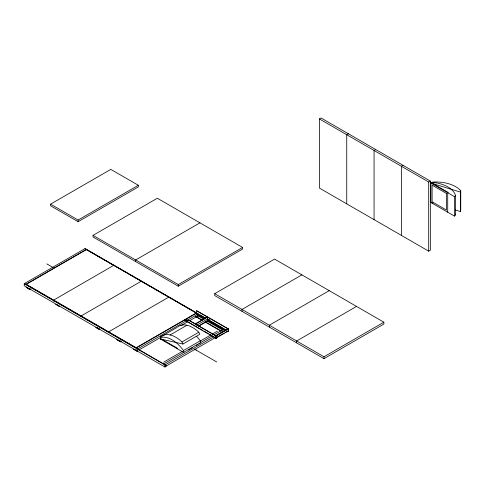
<?xml version="1.0" encoding="UTF-8"?>
<svg xmlns="http://www.w3.org/2000/svg" width="485" height="485" viewBox="0 0 485 485"><rect width="100%" height="100%" fill="white"/><g stroke="black" fill="none" stroke-linecap="round" stroke-linejoin="round"><path stroke-width="0.73" d="M177.843 326.854A27.645 15.963 60 0 1 198.82 332.231L199.759 334.304L182.918 344.029L160.329 338.96L160.838 337.475A27.645 15.963 60 0 1 183.433 350.522L183.948 352.595L160.329 338.96L160.365 337.105L177.213 327.381M455.33 209.981L460.368 211.527L460.368 192.078L460.75 190.769A27.645 15.963 0 0 0 432.535 182.105L430.874 183.021L430.874 202.469L454.493 216.11L455.524 214.922L455.524 195.473A27.645 15.963 0 0 0 432.929 182.427L430.874 183.021L454.493 196.661L454.493 216.11M460.368 211.527L460.75 210.217L460.75 190.769M454.493 196.661L455.524 195.473M50.585 204.149L110.798 169.386L138.322 185.276L138.322 186.937L78.115 221.7L50.585 205.81L50.585 204.149L78.115 220.038L138.322 185.276M93.047 235.352L157.334 198.238L242.579 247.447L242.579 249.084L178.286 286.205L93.047 236.989L93.047 235.352L178.286 284.568L242.579 247.447M166.749 365.678L164.955 367.012L24.25 285.78L24.25 283.701L85.099 248.569L196.352 312.801M26.044 284.446L86.385 249.611M319.421 118.934L321.064 117.988L430.34 181.075L430.34 250.218L428.698 251.163L319.421 188.077L319.421 118.934L428.698 182.027L430.34 181.075M29.773 289.484L26.178 287.187L29.773 289.484L30.967 288.793M348.382 133.763L346.739 134.709L346.739 203.845M199.959 222.839L135.667 259.96L135.667 261.597M81.159 315.935L141.371 281.179M375.705 149.532L374.062 150.483L374.062 219.62M108.682 331.831L168.895 297.069M403.023 165.306L401.38 166.252L401.38 235.395M120.492 341.858L116.897 339.561L120.492 341.858L121.686 341.167M214.709 293.667L274.583 259.099L383.859 322.192L383.859 324.089L323.986 358.657L214.709 295.565L214.709 293.667L323.986 356.76L383.859 322.192M196.607 310.727L228.32 328.885L228.32 331.255L227.289 331.849L228.192 331.182L228.192 328.957L196.607 310.727L196.607 312.952L205.634 318.16M212.254 335.917L216.122 338.148L217.019 337.778L215.995 338.372L184.415 319.991L185.44 319.397L187.374 320.512M204.737 318.827L195.71 313.619L196.607 312.952M136.146 348.006L196.48 313.171M137.685 348.897L197.365 314.444M184.415 319.991L189.192 320.379L216.122 335.929L216.122 338.148M138.995 349.921L160.638 337.427M180.972 325.684L187.525 321.901M189.496 320.761L198.019 315.838L198.019 314.656M197.898 316.165L196.698 317.081L195.504 316.39M170.12 334.953L186.961 325.229M195.328 323.919L207.392 316.954L207.392 319.027L209.193 319.918L207.519 318.954L196.722 325.186M195.455 323.992L207.519 317.026L207.519 318.954M198.395 326.15L209.193 319.918M199.026 325.932L209.193 320.064M160.365 337.105A27.645 15.963 60 0 1 181.972 341.955L198.82 332.231M301.906 274.874L242.027 309.442L242.027 311.34M183.433 350.522L200.275 340.797A27.645 15.963 60 0 0 196.789 336.505M163.724 362.137L182.099 351.528M200.353 340.991L210.842 334.935M212.151 334.177L217.395 331.152M163.669 363.902L212.2 335.881M214.17 334.741L223.349 329.442M188.483 349.976L192.369 347.733M196.255 345.49L198.201 344.368M199.493 343.622L200.79 342.871L200.275 340.797M24.25 283.701L164.955 364.938L213.739 336.766M215.055 336.014L225.804 329.806M215.995 335.85L228.059 328.885M189.065 320.452L215.995 336.002L228.32 328.885M215.055 337.79L165.209 366.569L165.209 364.787L24.505 283.555M215.995 337.778L224.252 333.013M225.519 332.28L226.792 331.546M216.122 338.003L228.192 331.037M329.224 290.648L269.345 325.217L269.345 327.114M356.542 306.417L296.668 340.985L296.668 342.883M97.727 327.678L97.388 327.624M189.192 320.379L184.542 319.918L202.591 330.333M136.873 350.425L137.176 350.625M460.368 192.078L430.874 183.021L431.389 182.724L448.231 192.448L447.716 192.745L447.716 212.194M430.874 202.469L433.032 203.13M207.568 319.275L226.259 330.067M113.842 265.362L86.318 249.466L26.111 284.228L53.635 300.118L113.842 265.283L196.419 312.958L136.206 347.721L53.635 300.045L53.635 301.155M84.845 248.72L198.717 314.462M200.026 315.22L205.258 318.239M208.532 320.13L225.543 329.952M195.71 313.468L204.737 318.681M207.956 320.536L225.355 330.588M207.956 320.688L225.355 330.734M197.407 315.486L203.949 319.263M206.568 320.773L222.93 330.218M195.867 316.378L202.409 320.155M205.028 321.664L221.39 331.109M195.867 316.669L201.754 320.07M205.028 321.961L220.736 331.031M186.731 320.294L185.44 319.397M203.876 331.079L208.386 333.686M209.678 334.432L210.969 335.171M194.455 348.939L196.419 350.073M46.784 263.882L53.332 267.659M194.855 349.37L216.74 362.004M136.146 349.788L137.685 350.679M29.409 288.381L29.803 288.63M120.104 340.725L120.522 341.01M181.972 341.955L182.918 344.029M99.146 328.594L99.577 328.915M428.698 182.027L428.698 251.163M323.986 356.76L323.986 358.657M215.995 336.002L215.995 338.372M178.286 284.568L178.286 286.205M177.171 348.685L177.171 348.091L160.329 338.366L160.329 338.96M164.955 364.938L164.955 367.012M78.115 220.038L78.115 221.7M455.245 214.115A27.645 15.963 0 0 1 455.524 214.922M446.485 193.454L432.105 185.155L432.105 201.76L446.485 210.06L446.485 193.454M59.479 306.417L55.884 304.337L59.479 306.417M99.54 329.545L95.951 327.472L99.54 329.545M137.146 351.255L133.551 349.182L137.146 351.255"/></g></svg>
